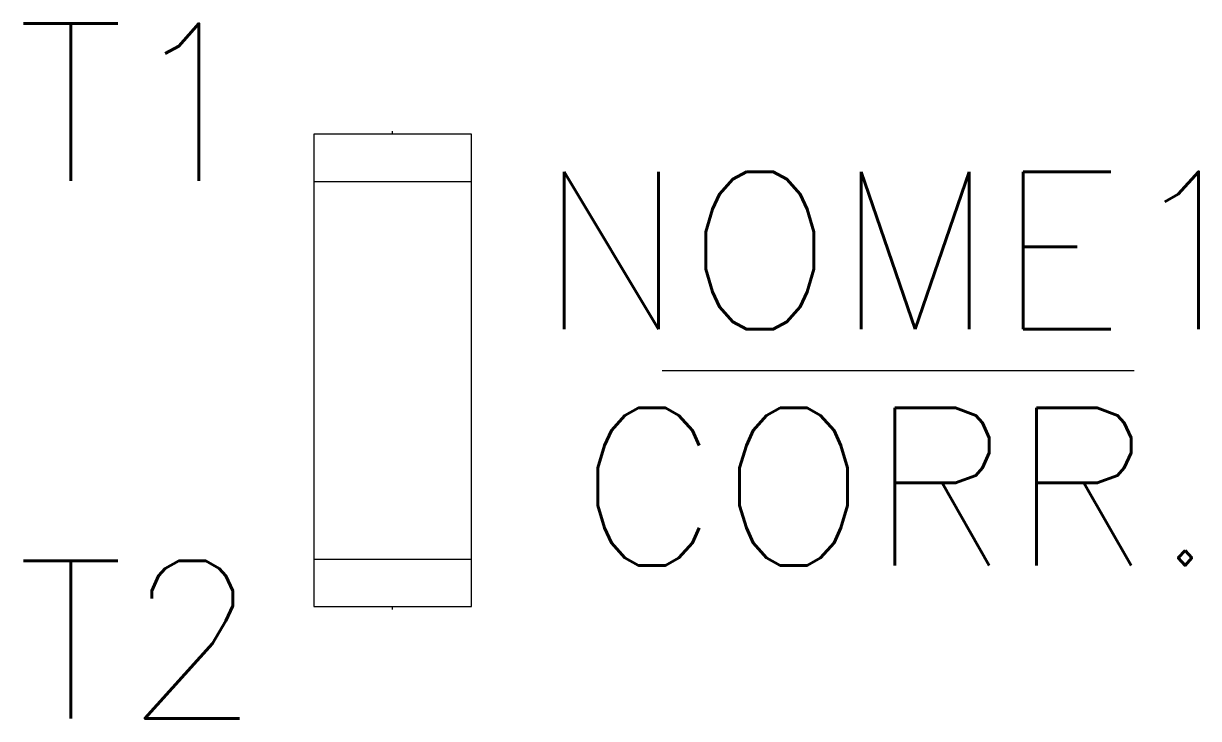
# Model space of a CAD drawing. Extents: x 315.9 to 330.8, y 189.3 to 198.2.
import ezdxf
from ezdxf.enums import TextEntityAlignment as Align

# ---------------------------------------------------------------- set-up
doc = ezdxf.new("R2010")
doc.units = 0
doc.header["$MEASUREMENT"] = 0
doc.layers.get('0').update_dxf_attribs({"linetype": 'CONTINUOUS'})
doc.styles.add('ROMANS', font='romans')

msp = doc.modelspace()

# ---------------------------------------------------------------- linework, layer by layer
for p, q in [((320.552, 196.762), (320.552, 196.799)), ((323.974, 193.762), (329.972, 193.762)), ((320.552, 190.724), (320.552, 190.762))]:
    msp.add_line(p, q)
msp.add_lwpolyline([(319.552, 196.762), (319.552, 190.762), (321.552, 190.762), (321.552, 196.762)], close=True)
for points in [[(319.552, 196.162), (321.552, 196.162)], [(319.552, 191.362), (321.552, 191.362)]]:
    msp.add_lwpolyline(points)

# ---------------------------------------------------------------- texts
at = {"lineweight": -3, "style": 'ROMANS'}
for tag, text, p in [('T1', 'T1', (318.864, 197.167)), ('T2', 'T2', (318.864, 190.341))]:
    msp.add_attdef(tag, text=text, height=2, dxfattribs=at).set_placement(p, align=Align.MIDDLE_RIGHT)
for tag, text, p in [('NOME1', 'NOME1', (326.973, 195.285)), ('CORR.', 'CORR.', (326.973, 192.285))]:
    msp.add_attdef(tag, text=text, height=2, dxfattribs=at).set_placement(p, align=Align.MIDDLE_CENTER)

doc.saveas('drawing.dxf')
